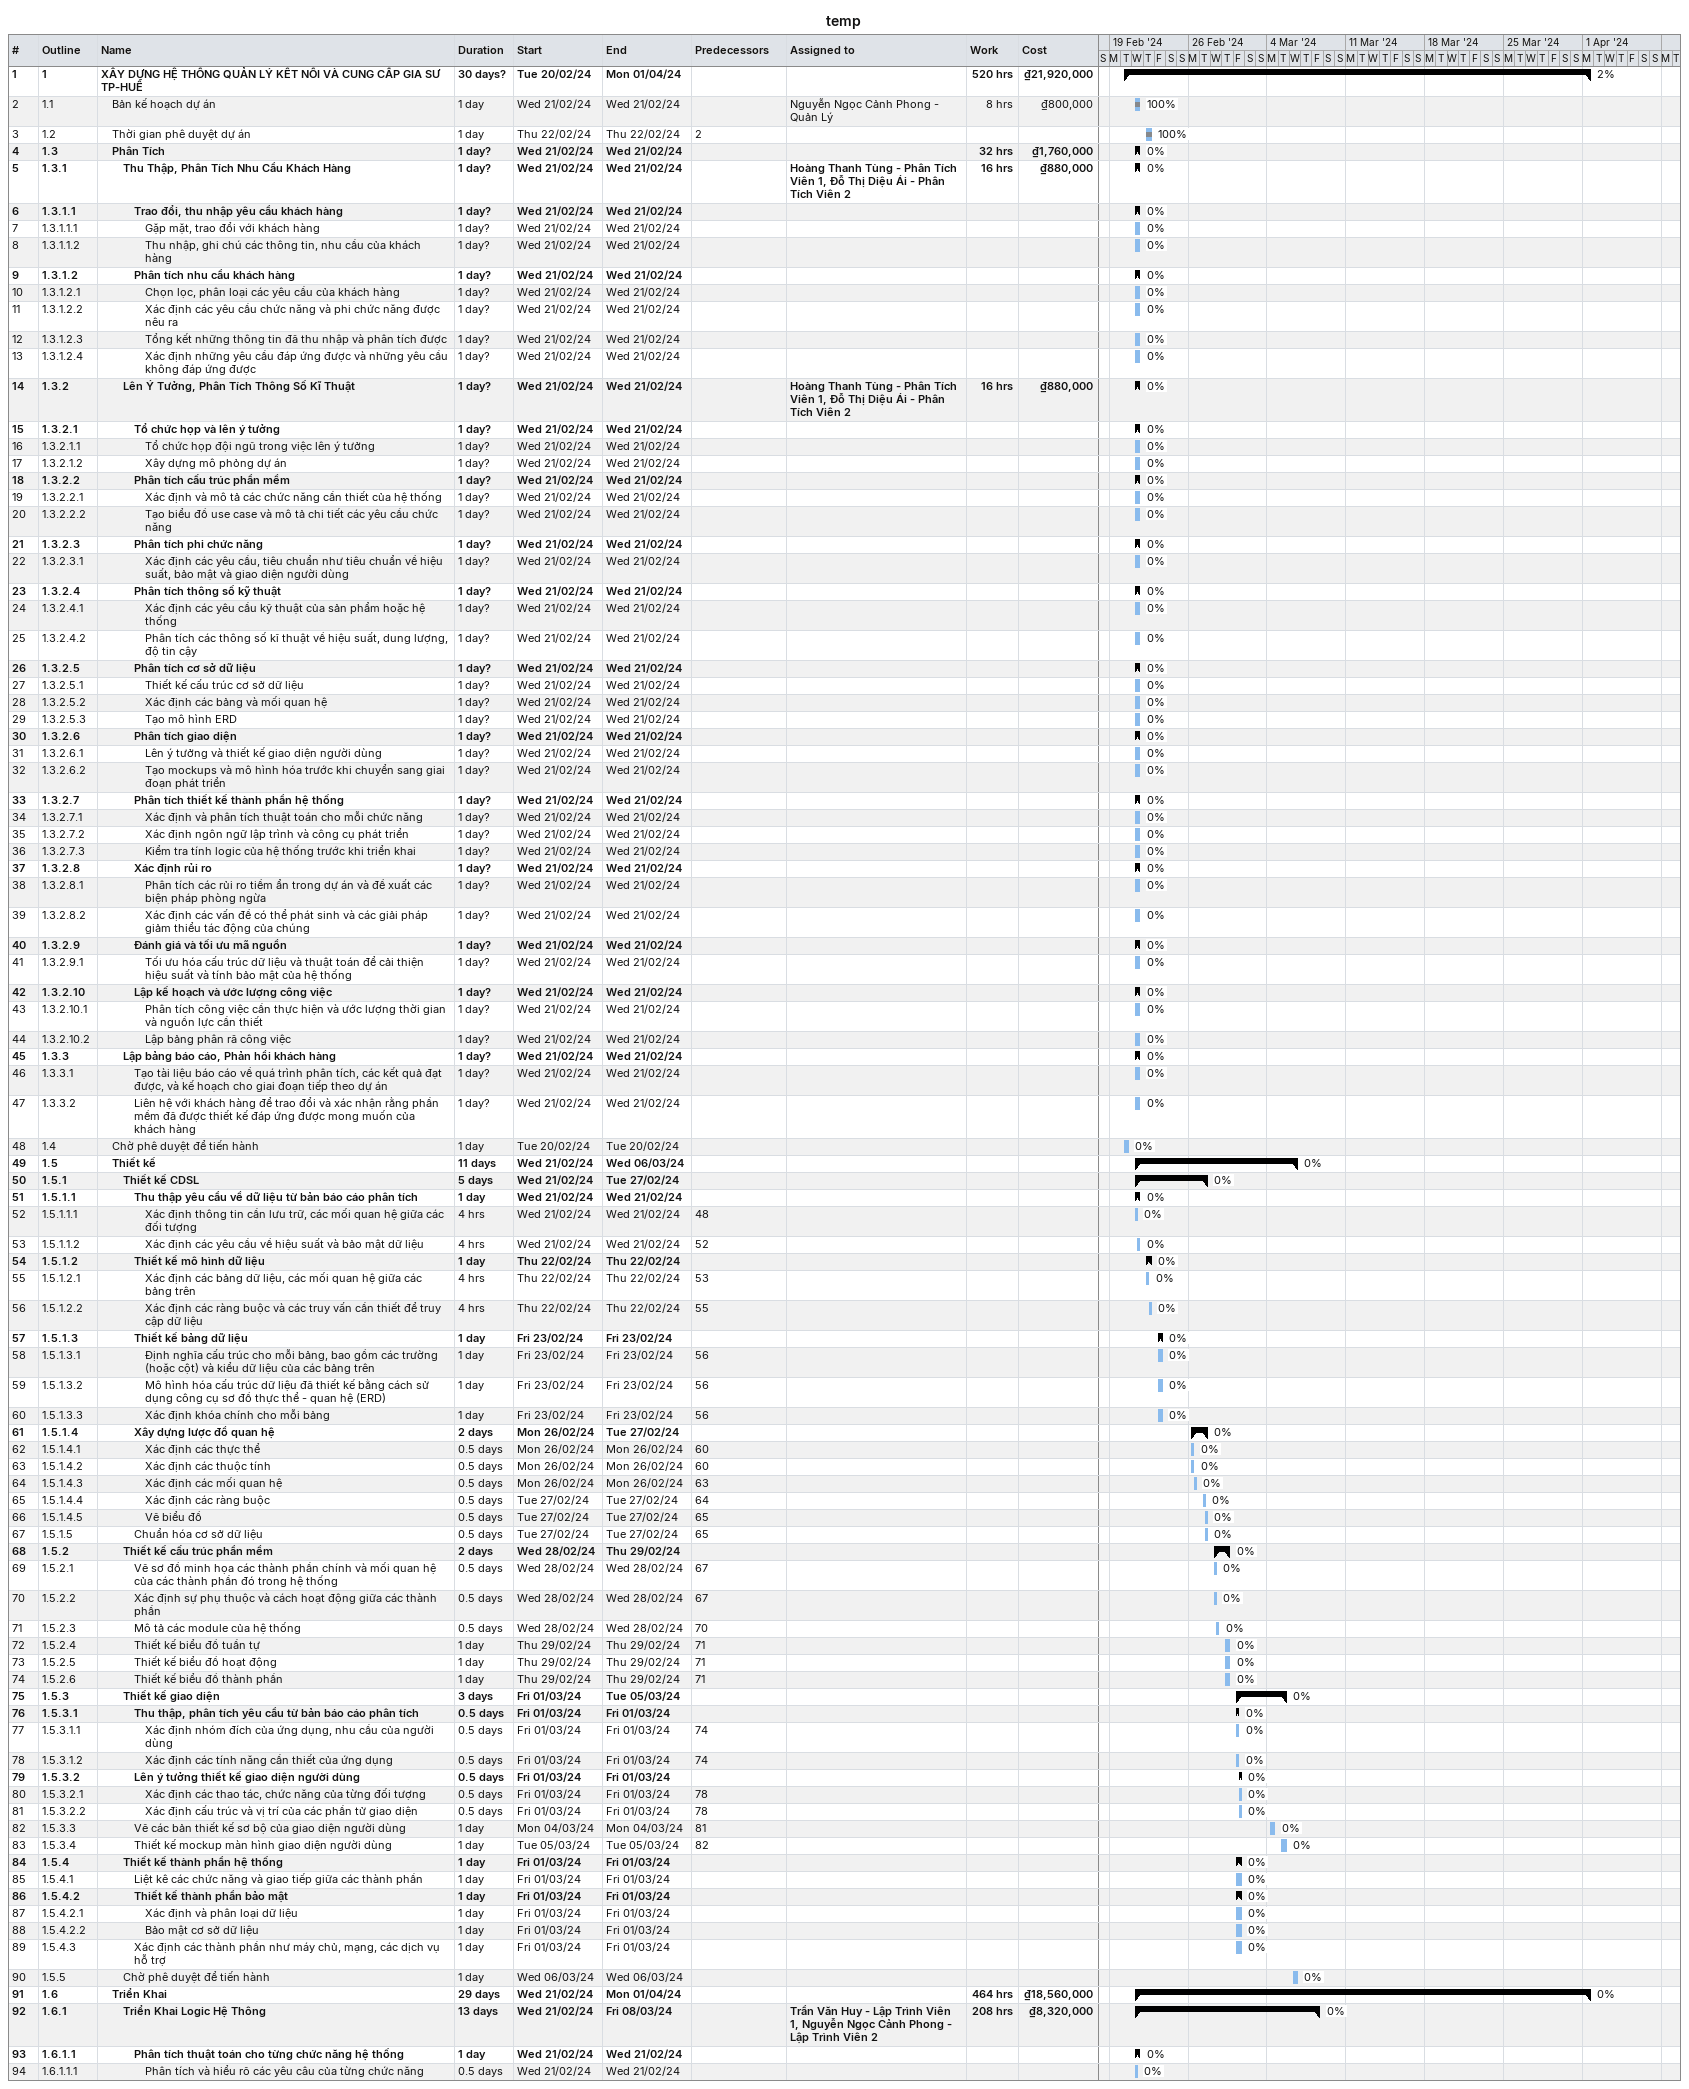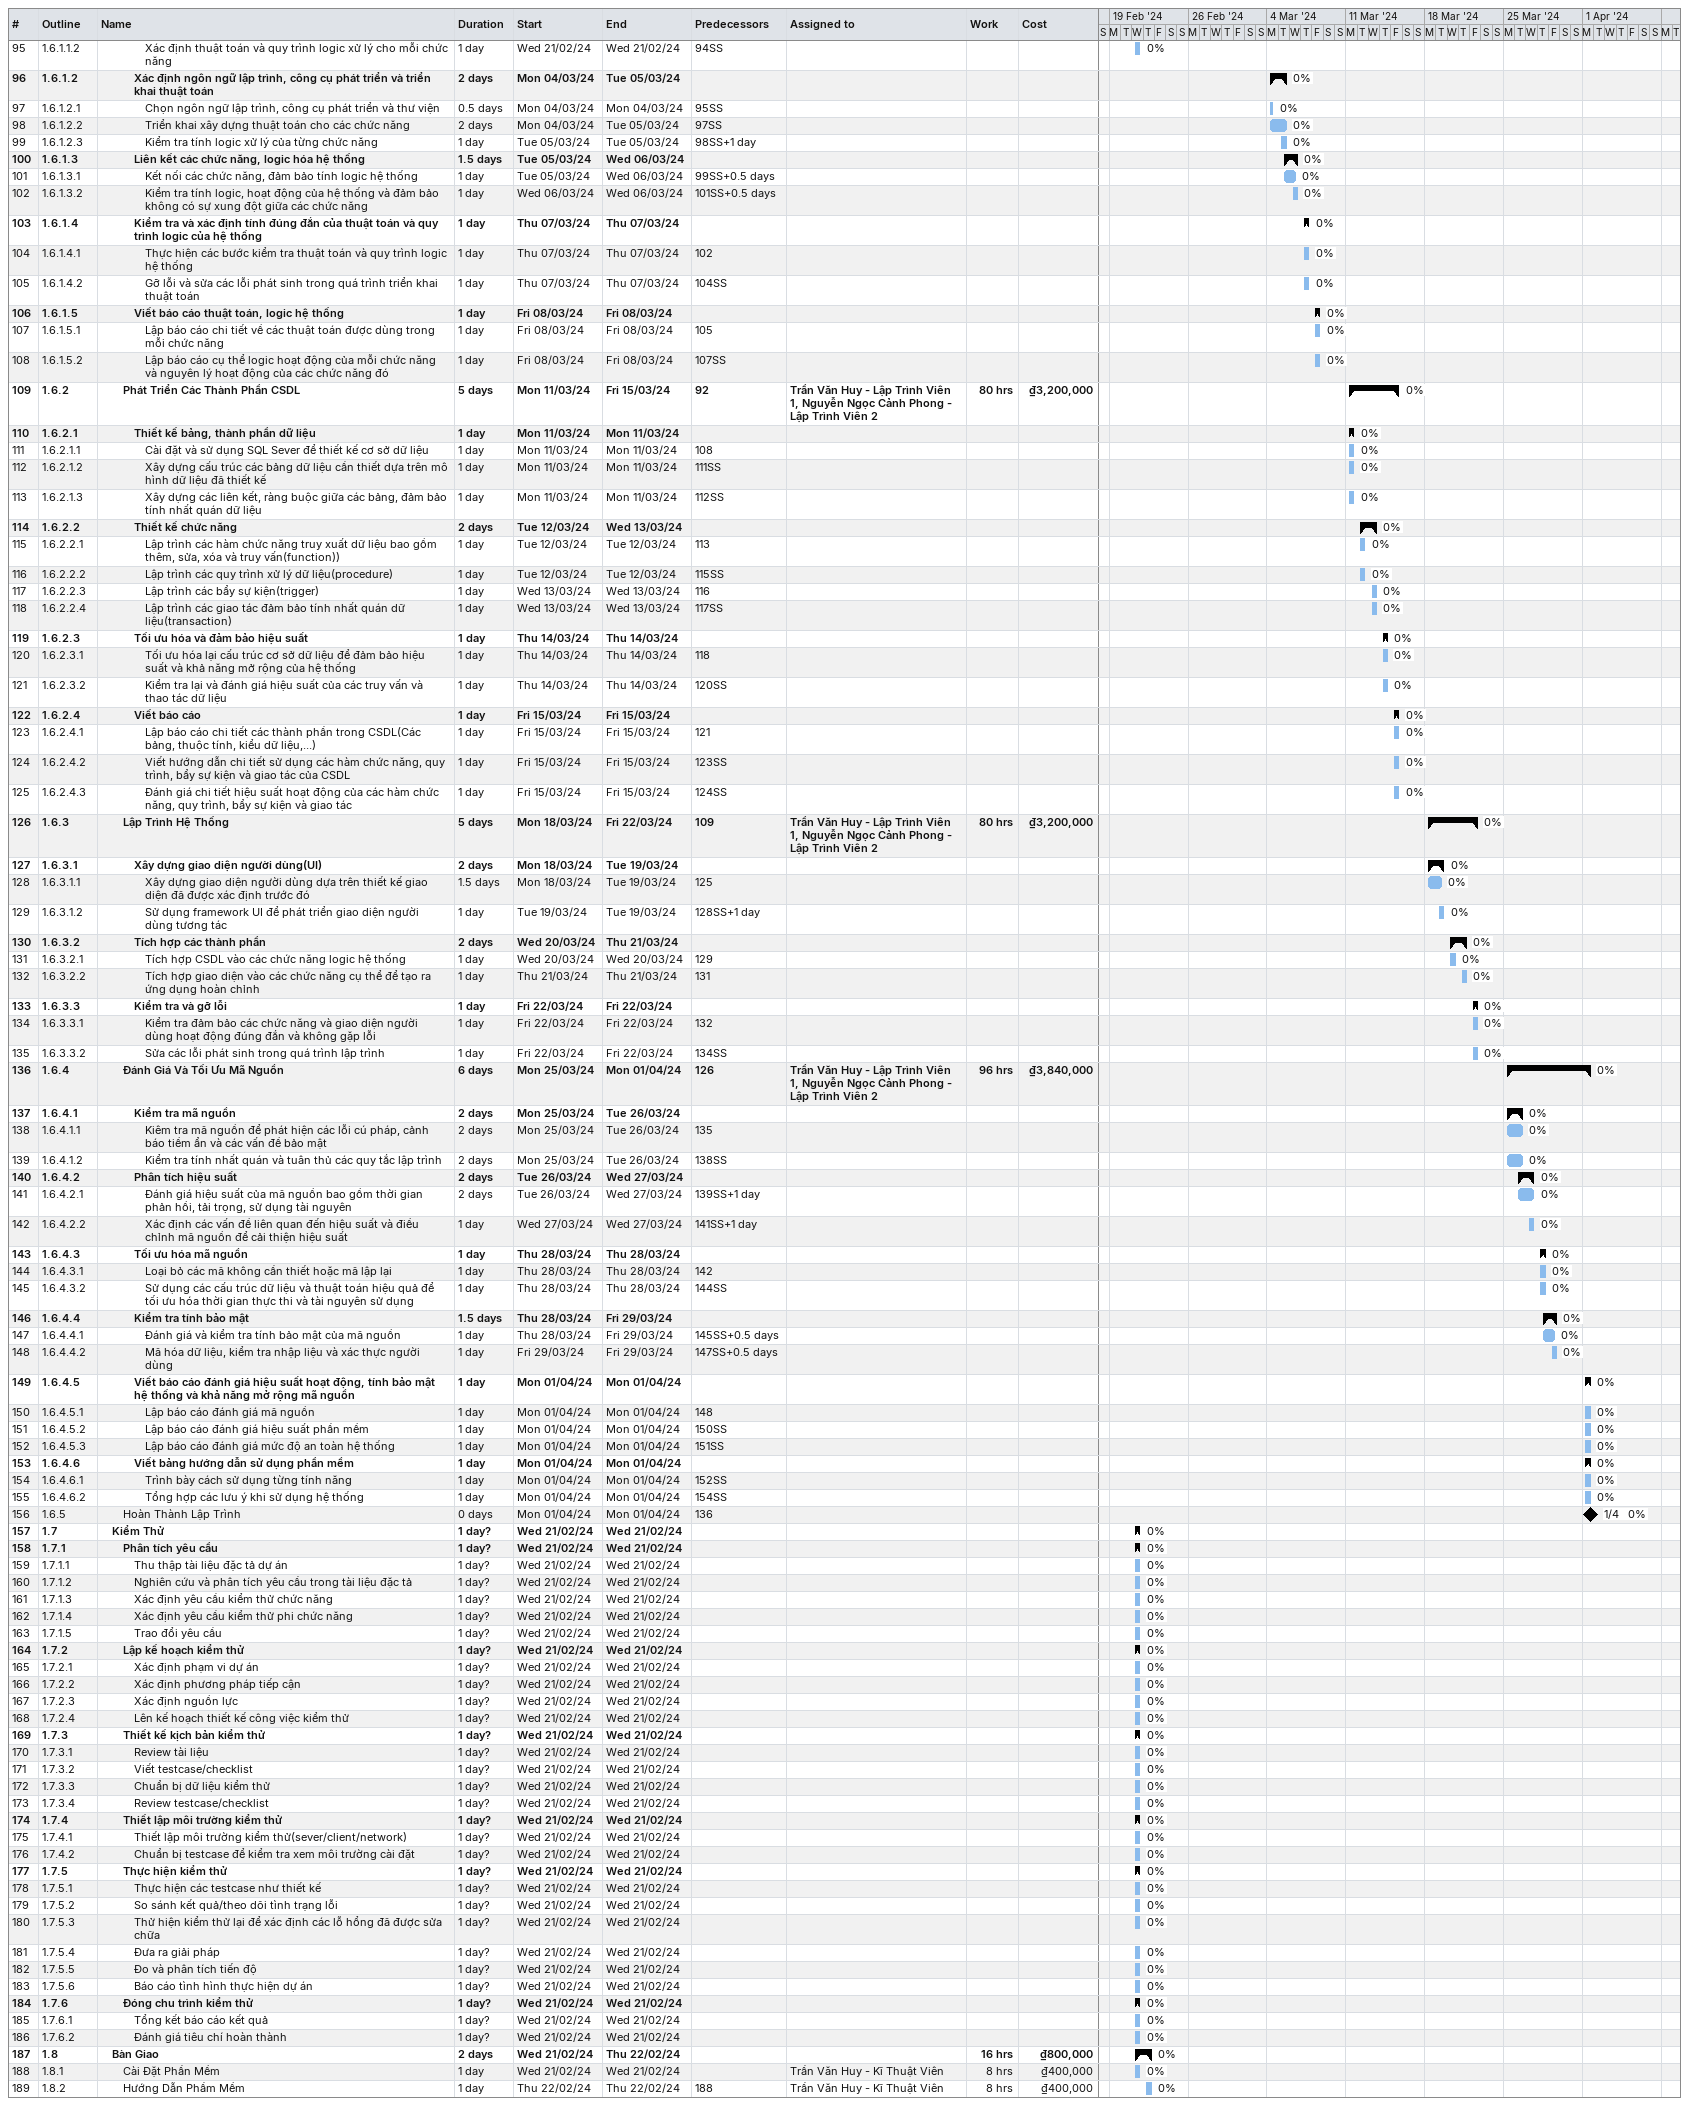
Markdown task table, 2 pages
temp

| ID | WBS | Task | Duration | Start | Finish | Predecessors | Resources | % complete | Work (h) | Cost (₫) |
|---|---|---|---|---|---|---|---|---|---|---|
| 1 | 1 | **XÂY DỰNG HỆ THỐNG QUẢN LÝ KẾT NỐI VÀ CUNG CẤP GIA SƯ TP-HUẾ** | 30d? | 2024-02-20 | 2024-04-01 |  |  | 2 | 520 | 21920000 |
| 2 | 1.1 | Bản kế hoạch dự án | 1d | 2024-02-21 | 2024-02-21 |  | Nguyễn Ngọc Cảnh Phong - Quản Lý | 100 | 8 | 800000 |
| 3 | 1.2 | Thời gian phê duyệt dự án | 1d | 2024-02-22 | 2024-02-22 | 2 |  | 100 |  |  |
| 4 | 1.3 | **Phân Tích** | 1d? | 2024-02-21 | 2024-02-21 |  |  | 0 | 32 | 1760000 |
| 5 | 1.3.1 | **Thu Thập, Phân Tích Nhu Cầu Khách Hàng** | 1d? | 2024-02-21 | 2024-02-21 |  | Hoàng Thanh Tùng - Phân Tích Viên 1, Đỗ Thị Diệu Ái - Phân Tích Viên 2 | 0 | 16 | 880000 |
| 6 | 1.3.1.1 | **Trao đổi, thu nhập yêu cầu khách hàng** | 1d? | 2024-02-21 | 2024-02-21 |  |  | 0 |  |  |
| 7 | 1.3.1.1.1 | Gặp mặt, trao đổi với khách hàng | 1d? | 2024-02-21 | 2024-02-21 |  |  | 0 |  |  |
| 8 | 1.3.1.1.2 | Thu nhập, ghi chú các thông tin, nhu cầu của khách hàng | 1d? | 2024-02-21 | 2024-02-21 |  |  | 0 |  |  |
| 9 | 1.3.1.2 | **Phân tích nhu cầu khách hàng** | 1d? | 2024-02-21 | 2024-02-21 |  |  | 0 |  |  |
| 10 | 1.3.1.2.1 | Chọn lọc, phân loại các yêu cầu của khách hàng | 1d? | 2024-02-21 | 2024-02-21 |  |  | 0 |  |  |
| 11 | 1.3.1.2.2 | Xác định các yêu cầu chức năng và phi chức năng được nêu ra | 1d? | 2024-02-21 | 2024-02-21 |  |  | 0 |  |  |
| 12 | 1.3.1.2.3 | Tổng kết những thông tin đã thu nhập và phân tích được | 1d? | 2024-02-21 | 2024-02-21 |  |  | 0 |  |  |
| 13 | 1.3.1.2.4 | Xác định những yêu cầu đáp ứng được và những yêu cầu không đáp ứng được | 1d? | 2024-02-21 | 2024-02-21 |  |  | 0 |  |  |
| 14 | 1.3.2 | **Lên Ý Tưởng, Phân Tích Thông Số Kĩ Thuật** | 1d? | 2024-02-21 | 2024-02-21 |  | Hoàng Thanh Tùng - Phân Tích Viên 1, Đỗ Thị Diệu Ái - Phân Tích Viên 2 | 0 | 16 | 880000 |
| 15 | 1.3.2.1 | **Tổ chức họp và lên ý tưởng** | 1d? | 2024-02-21 | 2024-02-21 |  |  | 0 |  |  |
| 16 | 1.3.2.1.1 | Tổ chức họp đội ngũ trong việc lên ý tưởng | 1d? | 2024-02-21 | 2024-02-21 |  |  | 0 |  |  |
| 17 | 1.3.2.1.2 | Xây dựng mô phỏng dự án | 1d? | 2024-02-21 | 2024-02-21 |  |  | 0 |  |  |
| 18 | 1.3.2.2 | **Phân tích cấu trúc phần mềm** | 1d? | 2024-02-21 | 2024-02-21 |  |  | 0 |  |  |
| 19 | 1.3.2.2.1 | Xác định và mô tả các chức năng cần thiết của hệ thống | 1d? | 2024-02-21 | 2024-02-21 |  |  | 0 |  |  |
| 20 | 1.3.2.2.2 | Tạo biểu đồ use case và mô tả chi tiết các yêu cầu chức năng | 1d? | 2024-02-21 | 2024-02-21 |  |  | 0 |  |  |
| 21 | 1.3.2.3 | **Phân tích phi chức năng** | 1d? | 2024-02-21 | 2024-02-21 |  |  | 0 |  |  |
| 22 | 1.3.2.3.1 | Xác định các yêu cầu, tiêu chuẩn như tiêu chuẩn về hiệu suất, bảo mật và giao diện người dùng | 1d? | 2024-02-21 | 2024-02-21 |  |  | 0 |  |  |
| 23 | 1.3.2.4 | **Phân tích thông số kỹ thuật** | 1d? | 2024-02-21 | 2024-02-21 |  |  | 0 |  |  |
| 24 | 1.3.2.4.1 | Xác định các yêu cầu kỹ thuật của sản phẩm hoặc hệ thống | 1d? | 2024-02-21 | 2024-02-21 |  |  | 0 |  |  |
| 25 | 1.3.2.4.2 | Phân tích các thông số kĩ thuật về hiệu suất, dung lượng, độ tin cậy | 1d? | 2024-02-21 | 2024-02-21 |  |  | 0 |  |  |
| 26 | 1.3.2.5 | **Phân tích cơ sở dữ liệu** | 1d? | 2024-02-21 | 2024-02-21 |  |  | 0 |  |  |
| 27 | 1.3.2.5.1 | Thiết kế cấu trúc cơ sở dữ liệu | 1d? | 2024-02-21 | 2024-02-21 |  |  | 0 |  |  |
| 28 | 1.3.2.5.2 | Xác định các bảng và mối quan hệ | 1d? | 2024-02-21 | 2024-02-21 |  |  | 0 |  |  |
| 29 | 1.3.2.5.3 | Tạo mô hình ERD | 1d? | 2024-02-21 | 2024-02-21 |  |  | 0 |  |  |
| 30 | 1.3.2.6 | **Phân tích giao diện** | 1d? | 2024-02-21 | 2024-02-21 |  |  | 0 |  |  |
| 31 | 1.3.2.6.1 | Lên ý tưởng và thiết kế giao diện người dùng | 1d? | 2024-02-21 | 2024-02-21 |  |  | 0 |  |  |
| 32 | 1.3.2.6.2 | Tạo mockups và mô hình hóa trước khi chuyển sang giai đoạn phát triển | 1d? | 2024-02-21 | 2024-02-21 |  |  | 0 |  |  |
| 33 | 1.3.2.7 | **Phân tích thiết kế thành phần hệ thống** | 1d? | 2024-02-21 | 2024-02-21 |  |  | 0 |  |  |
| 34 | 1.3.2.7.1 | Xác định và phân tích thuật toán cho mỗi chức năng | 1d? | 2024-02-21 | 2024-02-21 |  |  | 0 |  |  |
| 35 | 1.3.2.7.2 | Xác định ngôn ngữ lập trình và công cụ phát triển | 1d? | 2024-02-21 | 2024-02-21 |  |  | 0 |  |  |
| 36 | 1.3.2.7.3 | Kiểm tra tính logic của hệ thống trước khi triển khai | 1d? | 2024-02-21 | 2024-02-21 |  |  | 0 |  |  |
| 37 | 1.3.2.8 | **Xác định rủi ro** | 1d? | 2024-02-21 | 2024-02-21 |  |  | 0 |  |  |
| 38 | 1.3.2.8.1 | Phân tích các rủi ro tiềm ẩn trong dự án và đề xuất các biện pháp phòng ngừa | 1d? | 2024-02-21 | 2024-02-21 |  |  | 0 |  |  |
| 39 | 1.3.2.8.2 | Xác định các vấn đề có thể phát sinh và các giải pháp giảm thiểu tác động của chúng | 1d? | 2024-02-21 | 2024-02-21 |  |  | 0 |  |  |
| 40 | 1.3.2.9 | **Đánh giá và tối ưu mã nguồn** | 1d? | 2024-02-21 | 2024-02-21 |  |  | 0 |  |  |
| 41 | 1.3.2.9.1 | Tối ưu hóa cấu trúc dữ liệu và thuật toán để cải thiện hiệu suất và tính bảo mật của hệ thống | 1d? | 2024-02-21 | 2024-02-21 |  |  | 0 |  |  |
| 42 | 1.3.2.10 | **Lập kế hoạch và ước lượng công việc** | 1d? | 2024-02-21 | 2024-02-21 |  |  | 0 |  |  |
| 43 | 1.3.2.10.1 | Phân tích công việc cần thực hiện và ước lượng thời gian và nguồn lực cần thiết | 1d? | 2024-02-21 | 2024-02-21 |  |  | 0 |  |  |
| 44 | 1.3.2.10.2 | Lập bảng phân rã công việc | 1d? | 2024-02-21 | 2024-02-21 |  |  | 0 |  |  |
| 45 | 1.3.3 | **Lập bảng báo cáo, Phản hồi khách hàng** | 1d? | 2024-02-21 | 2024-02-21 |  |  | 0 |  |  |
| 46 | 1.3.3.1 | Tạo tài liệu báo cáo về quá trình phân tích, các kết quả đạt được, và kế hoạch cho giai đoạn tiếp theo dự án | 1d? | 2024-02-21 | 2024-02-21 |  |  | 0 |  |  |
| 47 | 1.3.3.2 | Liên hệ với khách hàng để trao đổi và xác nhận rằng phần mềm đã được thiết kế đáp ứng được mong muốn của khách hàng | 1d? | 2024-02-21 | 2024-02-21 |  |  | 0 |  |  |
| 48 | 1.4 | Chờ phê duyệt để tiến hành | 1d | 2024-02-20 | 2024-02-20 |  |  | 0 |  |  |
| 49 | 1.5 | **Thiết kế** | 11d | 2024-02-21 | 2024-03-06 |  |  | 0 |  |  |
| 50 | 1.5.1 | **Thiết kế CDSL** | 5d | 2024-02-21 | 2024-02-27 |  |  | 0 |  |  |
| 51 | 1.5.1.1 | **Thu thập yêu cầu về dữ liệu từ bản báo cáo phân tích** | 1d | 2024-02-21 | 2024-02-21 |  |  | 0 |  |  |
| 52 | 1.5.1.1.1 | Xác định thông tin cần lưu trữ, các mối quan hệ giữa các đối tượng | 4h | 2024-02-21 | 2024-02-21 | 48 |  | 0 |  |  |
| 53 | 1.5.1.1.2 | Xác định các yêu cầu về hiệu suất và bảo mật dữ liệu | 4h | 2024-02-21 | 2024-02-21 | 52 |  | 0 |  |  |
| 54 | 1.5.1.2 | **Thiết kế mô hình dữ liệu** | 1d | 2024-02-22 | 2024-02-22 |  |  | 0 |  |  |
| 55 | 1.5.1.2.1 | Xác định các bảng dữ liệu, các mối quan hệ giữa các bảng trên | 4h | 2024-02-22 | 2024-02-22 | 53 |  | 0 |  |  |
| 56 | 1.5.1.2.2 | Xác định các ràng buộc và các truy vấn cần thiết để truy cập dữ liệu | 4h | 2024-02-22 | 2024-02-22 | 55 |  | 0 |  |  |
| 57 | 1.5.1.3 | **Thiết kế bảng dữ liệu** | 1d | 2024-02-23 | 2024-02-23 |  |  | 0 |  |  |
| 58 | 1.5.1.3.1 | Định nghĩa cấu trúc cho mỗi bảng, bao gồm các trường (hoặc cột) và kiểu dữ liệu của các bảng trên | 1d | 2024-02-23 | 2024-02-23 | 56 |  | 0 |  |  |
| 59 | 1.5.1.3.2 | Mô hình hóa cấu trúc dữ liệu đã thiết kế bằng cách sử dụng công cụ sơ đồ thực thể - quan hệ (ERD) | 1d | 2024-02-23 | 2024-02-23 | 56 |  | 0 |  |  |
| 60 | 1.5.1.3.3 | Xác định khóa chính cho mỗi bảng | 1d | 2024-02-23 | 2024-02-23 | 56 |  | 0 |  |  |
| 61 | 1.5.1.4 | **Xây dựng lược đồ quan hệ** | 2d | 2024-02-26 | 2024-02-27 |  |  | 0 |  |  |
| 62 | 1.5.1.4.1 | Xác định các thực thể | 0.5d | 2024-02-26 | 2024-02-26 | 60 |  | 0 |  |  |
| 63 | 1.5.1.4.2 | Xác định các thuộc tính | 0.5d | 2024-02-26 | 2024-02-26 | 60 |  | 0 |  |  |
| 64 | 1.5.1.4.3 | Xác định các mối quan hệ | 0.5d | 2024-02-26 | 2024-02-26 | 63 |  | 0 |  |  |
| 65 | 1.5.1.4.4 | Xác định các ràng buộc | 0.5d | 2024-02-27 | 2024-02-27 | 64 |  | 0 |  |  |
| 66 | 1.5.1.4.5 | Vẽ biểu đồ | 0.5d | 2024-02-27 | 2024-02-27 | 65 |  | 0 |  |  |
| 67 | 1.5.1.5 | Chuẩn hóa cơ sở dữ liệu | 0.5d | 2024-02-27 | 2024-02-27 | 65 |  | 0 |  |  |
| 68 | 1.5.2 | **Thiết kế cấu trúc phần mềm** | 2d | 2024-02-28 | 2024-02-29 |  |  | 0 |  |  |
| 69 | 1.5.2.1 | Vẽ sơ đồ minh họa các thành phần chính và mối quan hệ của các thành phần đó trong hệ thống | 0.5d | 2024-02-28 | 2024-02-28 | 67 |  | 0 |  |  |
| 70 | 1.5.2.2 | Xác định sự phụ thuộc và cách hoạt động giữa các thành phần | 0.5d | 2024-02-28 | 2024-02-28 | 67 |  | 0 |  |  |
| 71 | 1.5.2.3 | Mô tả các module của hệ thống | 0.5d | 2024-02-28 | 2024-02-28 | 70 |  | 0 |  |  |
| 72 | 1.5.2.4 | Thiết kế biểu đồ tuần tự | 1d | 2024-02-29 | 2024-02-29 | 71 |  | 0 |  |  |
| 73 | 1.5.2.5 | Thiết kế biểu đồ hoạt động | 1d | 2024-02-29 | 2024-02-29 | 71 |  | 0 |  |  |
| 74 | 1.5.2.6 | Thiết kế biểu đồ thành phần | 1d | 2024-02-29 | 2024-02-29 | 71 |  | 0 |  |  |
| 75 | 1.5.3 | **Thiết kế giao diện** | 3d | 2024-03-01 | 2024-03-05 |  |  | 0 |  |  |
| 76 | 1.5.3.1 | **Thu thập, phân tích yêu cầu từ bản báo cáo phân tích** | 0.5d | 2024-03-01 | 2024-03-01 |  |  | 0 |  |  |
| 77 | 1.5.3.1.1 | Xác định nhóm đích của ứng dụng, nhu cầu của người dùng | 0.5d | 2024-03-01 | 2024-03-01 | 74 |  | 0 |  |  |
| 78 | 1.5.3.1.2 | Xác định các tính năng cần thiết của ứng dụng | 0.5d | 2024-03-01 | 2024-03-01 | 74 |  | 0 |  |  |
| 79 | 1.5.3.2 | **Lên ý tưởng thiết kế giao diện người dùng** | 0.5d | 2024-03-01 | 2024-03-01 |  |  | 0 |  |  |
| 80 | 1.5.3.2.1 | Xác định các thao tác, chức năng của từng đối tượng | 0.5d | 2024-03-01 | 2024-03-01 | 78 |  | 0 |  |  |
| 81 | 1.5.3.2.2 | Xác định cấu trúc và vị trí của các phần tử giao diện | 0.5d | 2024-03-01 | 2024-03-01 | 78 |  | 0 |  |  |
| 82 | 1.5.3.3 | Vẽ các bản thiết kế sơ bộ của giao diện người dùng | 1d | 2024-03-04 | 2024-03-04 | 81 |  | 0 |  |  |
| 83 | 1.5.3.4 | Thiết kế mockup màn hình giao diện người dùng | 1d | 2024-03-05 | 2024-03-05 | 82 |  | 0 |  |  |
| 84 | 1.5.4 | **Thiết kế thành phần hệ thống** | 1d | 2024-03-01 | 2024-03-01 |  |  | 0 |  |  |
| 85 | 1.5.4.1 | Liệt kê các chức năng và giao tiếp giữa các thành phần | 1d | 2024-03-01 | 2024-03-01 |  |  | 0 |  |  |
| 86 | 1.5.4.2 | **Thiết kế thành phần bảo mật** | 1d | 2024-03-01 | 2024-03-01 |  |  | 0 |  |  |
| 87 | 1.5.4.2.1 | Xác định và phân loại dữ liệu | 1d | 2024-03-01 | 2024-03-01 |  |  | 0 |  |  |
| 88 | 1.5.4.2.2 | Bảo mật cơ sở dữ liệu | 1d | 2024-03-01 | 2024-03-01 |  |  | 0 |  |  |
| 89 | 1.5.4.3 | Xác định các thành phần như máy chủ, mạng, các dịch vụ hỗ trợ | 1d | 2024-03-01 | 2024-03-01 |  |  | 0 |  |  |
| 90 | 1.5.5 | Chờ phê duyệt để tiến hành | 1d | 2024-03-06 | 2024-03-06 |  |  | 0 |  |  |
| 91 | 1.6 | **Triển Khai** | 29d | 2024-02-21 | 2024-04-01 |  |  | 0 | 464 | 18560000 |
| 92 | 1.6.1 | **Triển Khai Logic Hệ Thông** | 13d | 2024-02-21 | 2024-03-08 |  | Trần Văn Huy - Lập Trình Viên 1, Nguyễn Ngọc Cảnh Phong - Lập Trình Viên 2 | 0 | 208 | 8320000 |
| 93 | 1.6.1.1 | **Phân tích thuật toán cho từng chức năng hệ thống** | 1d | 2024-02-21 | 2024-02-21 |  |  | 0 |  |  |
| 94 | 1.6.1.1.1 | Phân tích và hiểu rõ các yêu câu của từng chức năng | 0.5d | 2024-02-21 | 2024-02-21 |  |  | 0 |  |  |
| 95 | 1.6.1.1.2 | Xác định thuật toán và quy trình logic xử lý cho mỗi chức năng | 1d | 2024-02-21 | 2024-02-21 | 94SS |  | 0 |  |  |
| 96 | 1.6.1.2 | **Xác định ngôn ngữ lập trình, công cụ phát triển và triển khai thuật toán** | 2d | 2024-03-04 | 2024-03-05 |  |  | 0 |  |  |
| 97 | 1.6.1.2.1 | Chọn ngôn ngữ lập trình, công cụ phát triển và thư viện | 0.5d | 2024-03-04 | 2024-03-04 | 95SS |  | 0 |  |  |
| 98 | 1.6.1.2.2 | Triển khai xây dựng thuật toán cho các chức năng | 2d | 2024-03-04 | 2024-03-05 | 97SS |  | 0 |  |  |
| 99 | 1.6.1.2.3 | Kiểm tra tính logic xử lý của từng chức năng | 1d | 2024-03-05 | 2024-03-05 | 98SS+1d |  | 0 |  |  |
| 100 | 1.6.1.3 | **Liên kết các chức năng, logic hóa hệ thống** | 1.5d | 2024-03-05 | 2024-03-06 |  |  | 0 |  |  |
| 101 | 1.6.1.3.1 | Kết nối các chức năng, đảm bảo tính logic hệ thống | 1d | 2024-03-05 | 2024-03-06 | 99SS+0.5d |  | 0 |  |  |
| 102 | 1.6.1.3.2 | Kiểm tra tính logic, hoạt động của hệ thống và đảm bảo không có sự xung đột giữa các chức năng | 1d | 2024-03-06 | 2024-03-06 | 101SS+0.5d |  | 0 |  |  |
| 103 | 1.6.1.4 | **Kiểm tra và xác định tính đúng đắn của thuật toán và quy trình logic của hệ thống** | 1d | 2024-03-07 | 2024-03-07 |  |  | 0 |  |  |
| 104 | 1.6.1.4.1 | Thực hiện các bước kiểm tra thuật toán và quy trình logic hệ thống | 1d | 2024-03-07 | 2024-03-07 | 102 |  | 0 |  |  |
| 105 | 1.6.1.4.2 | Gỡ lỗi và sửa các lỗi phát sinh trong quá trình triển khai thuật toán | 1d | 2024-03-07 | 2024-03-07 | 104SS |  | 0 |  |  |
| 106 | 1.6.1.5 | **Viết báo cáo thuật toán, logic hệ thống** | 1d | 2024-03-08 | 2024-03-08 |  |  | 0 |  |  |
| 107 | 1.6.1.5.1 | Lập báo cáo chi tiết về các thuật toán được dùng trong mỗi chức năng | 1d | 2024-03-08 | 2024-03-08 | 105 |  | 0 |  |  |
| 108 | 1.6.1.5.2 | Lập báo cáo cụ thể logic hoạt động của mỗi chức năng và nguyên lý hoạt động của các chức năng đó | 1d | 2024-03-08 | 2024-03-08 | 107SS |  | 0 |  |  |
| 109 | 1.6.2 | **Phát Triển Các Thành Phần CSDL** | 5d | 2024-03-11 | 2024-03-15 | 92 | Trần Văn Huy - Lập Trình Viên 1, Nguyễn Ngọc Cảnh Phong - Lập Trình Viên 2 | 0 | 80 | 3200000 |
| 110 | 1.6.2.1 | **Thiết kế bảng, thành phần dữ liệu** | 1d | 2024-03-11 | 2024-03-11 |  |  | 0 |  |  |
| 111 | 1.6.2.1.1 | Cài đặt và sử dụng SQL Sever để thiết kế cơ sở dữ liệu | 1d | 2024-03-11 | 2024-03-11 | 108 |  | 0 |  |  |
| 112 | 1.6.2.1.2 | Xây dựng cấu trúc các bảng dữ liệu cần thiết dựa trên mô hình dữ liệu đã thiết kế | 1d | 2024-03-11 | 2024-03-11 | 111SS |  | 0 |  |  |
| 113 | 1.6.2.1.3 | Xây dựng các liên kết, ràng buộc giữa các bảng, đảm bảo tính nhất quán dữ liệu | 1d | 2024-03-11 | 2024-03-11 | 112SS |  | 0 |  |  |
| 114 | 1.6.2.2 | **Thiết kế chức năng** | 2d | 2024-03-12 | 2024-03-13 |  |  | 0 |  |  |
| 115 | 1.6.2.2.1 | Lập trình các hàm chức năng truy xuất dữ liệu bao gồm thêm, sửa, xóa và truy vấn(function)) | 1d | 2024-03-12 | 2024-03-12 | 113 |  | 0 |  |  |
| 116 | 1.6.2.2.2 | Lập trình các quy trình xử lý dữ liệu(procedure) | 1d | 2024-03-12 | 2024-03-12 | 115SS |  | 0 |  |  |
| 117 | 1.6.2.2.3 | Lập trình các bẩy sự kiện(trigger) | 1d | 2024-03-13 | 2024-03-13 | 116 |  | 0 |  |  |
| 118 | 1.6.2.2.4 | Lập trình các giao tác đảm bảo tính nhất quán dữ liệu(transaction) | 1d | 2024-03-13 | 2024-03-13 | 117SS |  | 0 |  |  |
| 119 | 1.6.2.3 | **Tối ưu hóa và đảm bảo hiệu suất** | 1d | 2024-03-14 | 2024-03-14 |  |  | 0 |  |  |
| 120 | 1.6.2.3.1 | Tối ưu hóa lại cấu trúc cơ sở dữ liệu để đảm bảo hiệu suất và khả năng mở rộng của hệ thống | 1d | 2024-03-14 | 2024-03-14 | 118 |  | 0 |  |  |
| 121 | 1.6.2.3.2 | Kiểm tra lại và đánh giá hiệu suất của các truy vấn và thao tác dữ liệu | 1d | 2024-03-14 | 2024-03-14 | 120SS |  | 0 |  |  |
| 122 | 1.6.2.4 | **Viết báo cáo** | 1d | 2024-03-15 | 2024-03-15 |  |  | 0 |  |  |
| 123 | 1.6.2.4.1 | Lập báo cáo chi tiết các thành phần trong CSDL(Các bảng, thuộc tính, kiểu dữ liệu,...) | 1d | 2024-03-15 | 2024-03-15 | 121 |  | 0 |  |  |
| 124 | 1.6.2.4.2 | Viết hướng dẫn chi tiết sử dụng các hàm chức năng, quy trình, bẩy sự kiện và giao tác của CSDL | 1d | 2024-03-15 | 2024-03-15 | 123SS |  | 0 |  |  |
| 125 | 1.6.2.4.3 | Đánh giá chi tiết hiệu suất hoạt động của các hàm chức năng, quy trình, bẩy sự kiện và giao tác | 1d | 2024-03-15 | 2024-03-15 | 124SS |  | 0 |  |  |
| 126 | 1.6.3 | **Lập Trình Hệ Thống** | 5d | 2024-03-18 | 2024-03-22 | 109 | Trần Văn Huy - Lập Trình Viên 1, Nguyễn Ngọc Cảnh Phong - Lập Trình Viên 2 | 0 | 80 | 3200000 |
| 127 | 1.6.3.1 | **Xây dựng giao diện người dùng(UI)** | 2d | 2024-03-18 | 2024-03-19 |  |  | 0 |  |  |
| 128 | 1.6.3.1.1 | Xây dựng giao diện người dùng dựa trên thiết kế giao diện đã được xác định trước đó | 1.5d | 2024-03-18 | 2024-03-19 | 125 |  | 0 |  |  |
| 129 | 1.6.3.1.2 | Sử dụng framework UI để phát triển giao diện người dùng tương tác | 1d | 2024-03-19 | 2024-03-19 | 128SS+1d |  | 0 |  |  |
| 130 | 1.6.3.2 | **Tích hợp các thành phần** | 2d | 2024-03-20 | 2024-03-21 |  |  | 0 |  |  |
| 131 | 1.6.3.2.1 | Tích hợp CSDL vào các chức năng logic hệ thống | 1d | 2024-03-20 | 2024-03-20 | 129 |  | 0 |  |  |
| 132 | 1.6.3.2.2 | Tích hợp giao diện vào các chức năng cụ thể để tạo ra ứng dụng hoàn chỉnh | 1d | 2024-03-21 | 2024-03-21 | 131 |  | 0 |  |  |
| 133 | 1.6.3.3 | **Kiểm tra và gỡ lỗi** | 1d | 2024-03-22 | 2024-03-22 |  |  | 0 |  |  |
| 134 | 1.6.3.3.1 | Kiểm tra đảm bảo các chức năng và giao diện người dùng hoạt động đúng đắn và không gặp lỗi | 1d | 2024-03-22 | 2024-03-22 | 132 |  | 0 |  |  |
| 135 | 1.6.3.3.2 | Sửa các lỗi phát sinh trong quá trình lập trình | 1d | 2024-03-22 | 2024-03-22 | 134SS |  | 0 |  |  |
| 136 | 1.6.4 | **Đánh Giá Và Tối Ưu Mã Nguồn** | 6d | 2024-03-25 | 2024-04-01 | 126 | Trần Văn Huy - Lập Trình Viên 1, Nguyễn Ngọc Cảnh Phong - Lập Trình Viên 2 | 0 | 96 | 3840000 |
| 137 | 1.6.4.1 | **Kiểm tra mã nguồn** | 2d | 2024-03-25 | 2024-03-26 |  |  | 0 |  |  |
| 138 | 1.6.4.1.1 | Kiêm tra mã nguồn để phát hiện các lỗi cú pháp, cảnh báo tiềm ẩn và các vấn đề bảo mật | 2d | 2024-03-25 | 2024-03-26 | 135 |  | 0 |  |  |
| 139 | 1.6.4.1.2 | Kiểm tra tính nhất quán và tuân thủ các quy tắc lập trình | 2d | 2024-03-25 | 2024-03-26 | 138SS |  | 0 |  |  |
| 140 | 1.6.4.2 | **Phân tích hiệu suất** | 2d | 2024-03-26 | 2024-03-27 |  |  | 0 |  |  |
| 141 | 1.6.4.2.1 | Đánh giá hiệu suất của mã nguồn bao gồm thời gian phản hồi, tải trọng, sử dụng tài nguyên | 2d | 2024-03-26 | 2024-03-27 | 139SS+1d |  | 0 |  |  |
| 142 | 1.6.4.2.2 | Xác định các vấn đề liên quan đến hiệu suất và điều chỉnh mã nguồn để cải thiện hiệu suất | 1d | 2024-03-27 | 2024-03-27 | 141SS+1d |  | 0 |  |  |
| 143 | 1.6.4.3 | **Tối ưu hóa mã nguồn** | 1d | 2024-03-28 | 2024-03-28 |  |  | 0 |  |  |
| 144 | 1.6.4.3.1 | Loại bỏ các mã không cần thiết hoặc mã lập lại | 1d | 2024-03-28 | 2024-03-28 | 142 |  | 0 |  |  |
| 145 | 1.6.4.3.2 | Sử dụng các cấu trúc dữ liệu và thuật toán hiệu quả để tối ưu hóa thời gian thực thi và tài nguyên sử dụng | 1d | 2024-03-28 | 2024-03-28 | 144SS |  | 0 |  |  |
| 146 | 1.6.4.4 | **Kiểm tra tính bảo mật** | 1.5d | 2024-03-28 | 2024-03-29 |  |  | 0 |  |  |
| 147 | 1.6.4.4.1 | Đánh giá và kiểm tra tính bảo mật của mã nguồn | 1d | 2024-03-28 | 2024-03-29 | 145SS+0.5d |  | 0 |  |  |
| 148 | 1.6.4.4.2 | Mã hóa dữ liệu, kiểm tra nhập liệu và xác thực người dùng | 1d | 2024-03-29 | 2024-03-29 | 147SS+0.5d |  | 0 |  |  |
| 149 | 1.6.4.5 | **Viết báo cáo đánh giá hiệu suất hoạt động, tính bảo mật hệ thống và khả năng mở rộng mã nguồn** | 1d | 2024-04-01 | 2024-04-01 |  |  | 0 |  |  |
| 150 | 1.6.4.5.1 | Lập báo cáo đánh giá mã nguồn | 1d | 2024-04-01 | 2024-04-01 | 148 |  | 0 |  |  |
| 151 | 1.6.4.5.2 | Lập báo cáo đánh giá hiệu suất phần mềm | 1d | 2024-04-01 | 2024-04-01 | 150SS |  | 0 |  |  |
| 152 | 1.6.4.5.3 | Lập báo cáo đánh giá mức độ an toàn hệ thống | 1d | 2024-04-01 | 2024-04-01 | 151SS |  | 0 |  |  |
| 153 | 1.6.4.6 | **Viết bảng hướng dẫn sử dụng phần mềm** | 1d | 2024-04-01 | 2024-04-01 |  |  | 0 |  |  |
| 154 | 1.6.4.6.1 | Trình bày cách sử dụng từng tính năng | 1d | 2024-04-01 | 2024-04-01 | 152SS |  | 0 |  |  |
| 155 | 1.6.4.6.2 | Tổng hợp các lưu ý khi sử dụng hệ thống | 1d | 2024-04-01 | 2024-04-01 | 154SS |  | 0 |  |  |
| 156 | 1.6.5 | Hoàn Thành Lập Trình | 0d | 2024-04-01 | 2024-04-01 | 136 |  | 0 |  |  |
| 157 | 1.7 | **Kiểm Thử** | 1d? | 2024-02-21 | 2024-02-21 |  |  | 0 |  |  |
| 158 | 1.7.1 | **Phân tích yêu cầu** | 1d? | 2024-02-21 | 2024-02-21 |  |  | 0 |  |  |
| 159 | 1.7.1.1 | Thu thập tài liệu đặc tả dự án | 1d? | 2024-02-21 | 2024-02-21 |  |  | 0 |  |  |
| 160 | 1.7.1.2 | Nghiên cứu và phân tích yêu cầu trong tài liệu đặc tả | 1d? | 2024-02-21 | 2024-02-21 |  |  | 0 |  |  |
| 161 | 1.7.1.3 | Xác định yêu cầu kiểm thử chức năng | 1d? | 2024-02-21 | 2024-02-21 |  |  | 0 |  |  |
| 162 | 1.7.1.4 | Xác định yêu cầu kiểm thử phi chức năng | 1d? | 2024-02-21 | 2024-02-21 |  |  | 0 |  |  |
| 163 | 1.7.1.5 | Trao đổi yêu cầu | 1d? | 2024-02-21 | 2024-02-21 |  |  | 0 |  |  |
| 164 | 1.7.2 | **Lập kế hoạch kiểm thử** | 1d? | 2024-02-21 | 2024-02-21 |  |  | 0 |  |  |
| 165 | 1.7.2.1 | Xác định phạm vi dự án | 1d? | 2024-02-21 | 2024-02-21 |  |  | 0 |  |  |
| 166 | 1.7.2.2 | Xác định phương pháp tiếp cận | 1d? | 2024-02-21 | 2024-02-21 |  |  | 0 |  |  |
| 167 | 1.7.2.3 | Xác định nguồn lực | 1d? | 2024-02-21 | 2024-02-21 |  |  | 0 |  |  |
| 168 | 1.7.2.4 | Lên kế hoạch thiết kế công việc kiểm thử | 1d? | 2024-02-21 | 2024-02-21 |  |  | 0 |  |  |
| 169 | 1.7.3 | **Thiết kế kịch bản kiểm thử** | 1d? | 2024-02-21 | 2024-02-21 |  |  | 0 |  |  |
| 170 | 1.7.3.1 | Review tài liệu | 1d? | 2024-02-21 | 2024-02-21 |  |  | 0 |  |  |
| 171 | 1.7.3.2 | Viết testcase/checklist | 1d? | 2024-02-21 | 2024-02-21 |  |  | 0 |  |  |
| 172 | 1.7.3.3 | Chuẩn bị dữ liệu kiểm thử | 1d? | 2024-02-21 | 2024-02-21 |  |  | 0 |  |  |
| 173 | 1.7.3.4 | Review testcase/checklist | 1d? | 2024-02-21 | 2024-02-21 |  |  | 0 |  |  |
| 174 | 1.7.4 | **Thiết lập môi trường kiểm thử** | 1d? | 2024-02-21 | 2024-02-21 |  |  | 0 |  |  |
| 175 | 1.7.4.1 | Thiết lập môi trường kiểm thử(sever/client/network) | 1d? | 2024-02-21 | 2024-02-21 |  |  | 0 |  |  |
| 176 | 1.7.4.2 | Chuẩn bị testcase để kiểm tra xem môi trường cài đặt | 1d? | 2024-02-21 | 2024-02-21 |  |  | 0 |  |  |
| 177 | 1.7.5 | **Thực hiện kiểm thử** | 1d? | 2024-02-21 | 2024-02-21 |  |  | 0 |  |  |
| 178 | 1.7.5.1 | Thực hiện các testcase như thiết kế | 1d? | 2024-02-21 | 2024-02-21 |  |  | 0 |  |  |
| 179 | 1.7.5.2 | So sánh kết quả/theo dõi tình trạng lỗi | 1d? | 2024-02-21 | 2024-02-21 |  |  | 0 |  |  |
| 180 | 1.7.5.3 | Thử hiện kiểm thử lại để xác định các lỗ hổng đã được sửa chữa | 1d? | 2024-02-21 | 2024-02-21 |  |  | 0 |  |  |
| 181 | 1.7.5.4 | Đưa ra giải pháp | 1d? | 2024-02-21 | 2024-02-21 |  |  | 0 |  |  |
| 182 | 1.7.5.5 | Đo và phân tích tiến độ | 1d? | 2024-02-21 | 2024-02-21 |  |  | 0 |  |  |
| 183 | 1.7.5.6 | Báo cáo tình hình thực hiện dự án | 1d? | 2024-02-21 | 2024-02-21 |  |  | 0 |  |  |
| 184 | 1.7.6 | **Đóng chu trình kiểm thử** | 1d? | 2024-02-21 | 2024-02-21 |  |  | 0 |  |  |
| 185 | 1.7.6.1 | Tổng kết báo cáo kết quả | 1d? | 2024-02-21 | 2024-02-21 |  |  | 0 |  |  |
| 186 | 1.7.6.2 | Đánh giá tiêu chí hoàn thành | 1d? | 2024-02-21 | 2024-02-21 |  |  | 0 |  |  |
| 187 | 1.8 | **Bàn Giao** | 2d | 2024-02-21 | 2024-02-22 |  |  | 0 | 16 | 800000 |
| 188 | 1.8.1 | Cài Đặt Phần Mềm | 1d | 2024-02-21 | 2024-02-21 |  | Trần Văn Huy - Kĩ Thuật Viên | 0 | 8 | 400000 |
| 189 | 1.8.2 | Hướng Dẫn Phầm Mềm | 1d | 2024-02-22 | 2024-02-22 | 188 | Trần Văn Huy - Kĩ Thuật Viên | 0 | 8 | 400000 |
